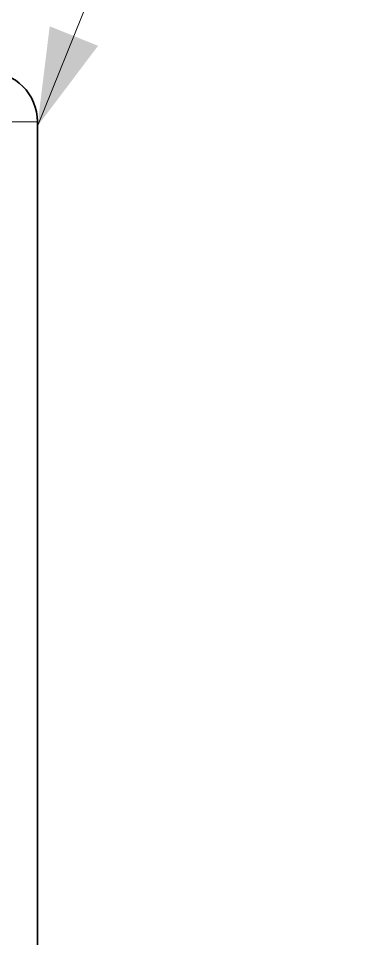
# Model space of a CAD drawing. Extents: x 23 to 587, y 4 to 413.
# Drawn here: x 124.29 to 131.29, y 231.63 to 249.91 of the extents above; entities that cross this region are included whole.
import ezdxf

# ---------------------------------------------------------------- set-up
doc = ezdxf.new("R2010")
doc.units = 0
doc.linetypes.add('DASHED', pattern=[15, 12, -3])
doc.layers.get('0').update_dxf_attribs({"lineweight": 13})

# ---------------------------------------------------------------- blocks, each defined once
blk = doc.blocks.new('BLOCK6906')
at = {"color": 7, "lineweight": 13}
blk.add_line((69.993, 67.333), (83.228, 100.045), dxfattribs=at)
blk.add_solid([(70.482, 71.303), (69.993, 67.333), (72.402, 70.526)], dxfattribs=at)
blk = doc.blocks.new('BLOCK6915')
at = {"color": 7, "linetype": 'DASHED', "lineweight": 13, "ltscale": 0.05}
blk.add_line((70, 67.5), (68, 67.5), dxfattribs=at)
at = {"color": 7, "lineweight": 13, "ltscale": 0.05}
blk.add_line((70, 67.5), (68, 67.5), dxfattribs=at)
at = {"color": 7, "lineweight": 35}
blk.add_line((70, 1.5), (70, 67.5), dxfattribs=at)
blk.add_arc((68, 67.5), 2, 360, 450, dxfattribs=at)

msp = doc.modelspace()

# ---------------------------------------------------------------- block references
at = {"lineweight": 0, "xscale": 0.5, "yscale": 0.5, "zscale": 0.5}
for name in ['BLOCK6906', 'BLOCK6915']:
    msp.add_blockref(name, (89.6743, 214.1001), dxfattribs=at)

doc.saveas('drawing.dxf')
